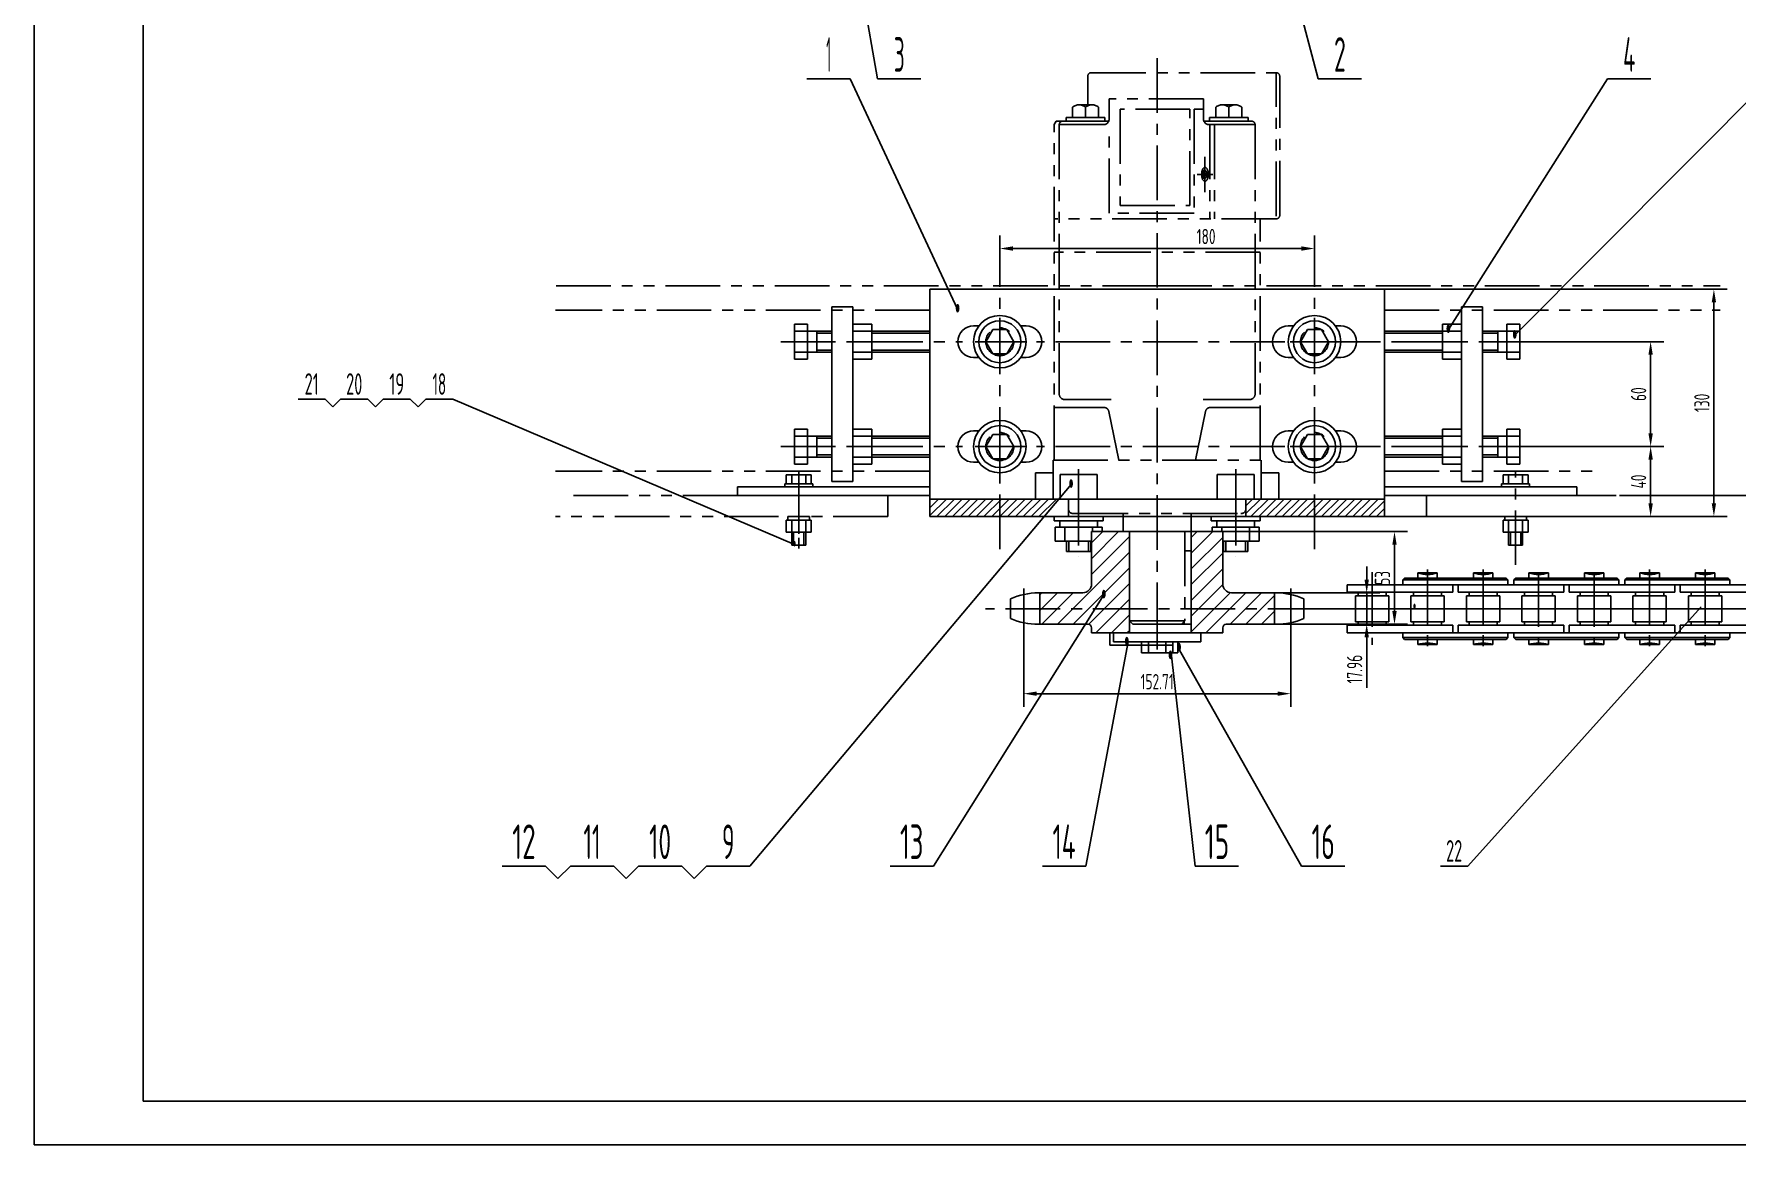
# Model space of a CAD drawing. Header units: millimetres. Extents: x 0 to 1485, y 0 to 1050.
# Drawn here: x 0 to 974, y 0 to 636 of the extents above; entities that cross this region are included whole.
import ezdxf
from ezdxf.enums import TextEntityAlignment as Align

# ---------------------------------------------------------------- set-up
doc = ezdxf.new("R2010")
doc.units = ezdxf.units.MM
doc.header["$LTSCALE"] = 25
for name, pattern in [('F', [0.75, 0.5, -0.25]), ('G', [2, 1.25, -0.25, 0.25, -0.25]), ('K', [2.5, 1.25, -0.25, 0.25, -0.25, 0.25, -0.25])]:
    doc.linetypes.add(name, pattern=pattern)
for name, color, linetype in [('01', 7, 'Continuous'), ('02', 1, 'Continuous'), ('04', 2, 'F'), ('05', 4, 'G'), ('07', 6, 'K'), ('08', 1, 'Continuous'), ('11', 3, 'Continuous'), ('L1GEA', 7, 'Continuous')]:
    doc.layers.add(name, color=color, linetype=linetype)
doc.styles.get("Standard").update_dxf_attribs({"font": 'isocp', "width": 0.707, "bigfont": 'intecad.shx'})
doc.dimstyles.new('INTE', dxfattribs={"dimscale": 2.5, "dimtxt": 3.5, "dimasz": 3, "dimexe": 3, "dimexo": 0, "dimgap": 1, "dimtad": 1, "dimdsep": 46, "dimtxsty": 'Standard', "dimcen": 0, "dimclrd": 1, "dimclre": 1, "dimclrt": 3, "dimaunit": 1, "dimadec": 0, "dimazin": 0, "dimtfac": 1, "dimtmove": 0, "dimatfit": 0, "dimfxl": 1, "dimarcsym": 0})

# ---------------------------------------------------------------- blocks, each defined once
blk = doc.blocks.new('*U14')
blk.add_circle((0, 0), 8)
at = {"layer": '01'}
for p, q in [((0, 8), (-6.93, 4)), ((-6.93, 4), (-6.93, -4)), ((6.93, 4), (0, 8)), ((6.93, -4), (6.93, 4)), ((-6.93, -4), (0, -8)), ((0, -8), (6.93, -4))]:
    blk.add_line(p, q, dxfattribs=at)
blk.add_circle((0, 0), 12, dxfattribs=at)
at = {"layer": '05'}
for p, q in [((0, 14.01), (0, -14.43)), ((-14.45, 0), (13.61, 0))]:
    blk.add_line(p, q, dxfattribs=at)
blk = doc.blocks.new('*D17')
at = {"layer": '08', "color": 1, "lineweight": -2}
for p, q in [((552.37, 491.57), (552.37, 520.37)), ((732.37, 495.54), (732.37, 520.37)), ((559.87, 512.87), (724.87, 512.87))]:
    blk.add_line(p, q, dxfattribs=at)
at = {"layer": '08', "color": 1}
for points in [[(559.87, 514.12), (559.87, 511.62), (552.37, 512.87)], [(724.87, 514.12), (724.87, 511.62), (732.37, 512.87)]]:
    blk.add_solid(points, dxfattribs=at)
at = {"layer": 'Defpoints', "color": 0}
for p in [(732.37, 512.87), (552.37, 491.57), (732.37, 495.54)]:
    blk.add_point(p, dxfattribs=at)
at = {"layer": '08', "color": 3, "insert": (670.37, 519.75), "char_height": 8.75, "attachment_point": 5}
blk.add_mtext('180', dxfattribs=at)
blk = doc.blocks.new('*D22')
at = {"layer": '08', "color": 1, "lineweight": -2}
for p, q in [((857.56, 399.57), (932.11, 399.57)), ((924.61, 367.07), (924.61, 392.07)), ((707.37, 359.57), (932.11, 359.57))]:
    blk.add_line(p, q, dxfattribs=at)
at = {"layer": '08', "color": 1}
for points in [[(923.36, 392.07), (925.86, 392.07), (924.61, 399.57)], [(923.36, 367.07), (925.86, 367.07), (924.61, 359.57)]]:
    blk.add_solid(points, dxfattribs=at)
at = {"layer": 'Defpoints', "color": 0}
for p in [(857.56, 399.57), (924.61, 399.57), (707.37, 359.57)]:
    blk.add_point(p, dxfattribs=at)
at = {"layer": '08', "color": 3, "insert": (917.73, 379.57), "char_height": 8.75, "attachment_point": 5, "rotation": 90}
blk.add_mtext('40', dxfattribs=at)
blk = doc.blocks.new('*D23')
at = {"layer": '08', "color": 1, "lineweight": -2}
for p, q in [((857.56, 459.57), (932.11, 459.57)), ((924.61, 407.07), (924.61, 452.07)), ((857.56, 399.57), (932.11, 399.57))]:
    blk.add_line(p, q, dxfattribs=at)
at = {"layer": '08', "color": 1}
for points in [[(923.36, 452.07), (925.86, 452.07), (924.61, 459.57)], [(923.36, 407.07), (925.86, 407.07), (924.61, 399.57)]]:
    blk.add_solid(points, dxfattribs=at)
at = {"layer": 'Defpoints', "color": 0}
for p in [(857.56, 459.57), (924.61, 459.57), (857.56, 399.57)]:
    blk.add_point(p, dxfattribs=at)
at = {"layer": '08', "color": 3, "insert": (917.73, 429.57), "char_height": 8.75, "attachment_point": 5, "rotation": 90}
blk.add_mtext('60', dxfattribs=at)
blk = doc.blocks.new('*D24')
at = {"layer": '08', "color": 1, "lineweight": -2}
for p, q in [((772.37, 489.57), (968.29, 489.57)), ((960.79, 367.07), (960.79, 482.07)), ((707.37, 359.57), (968.29, 359.57))]:
    blk.add_line(p, q, dxfattribs=at)
at = {"layer": '08', "color": 1}
for points in [[(959.54, 482.07), (962.04, 482.07), (960.79, 489.57)], [(959.54, 367.07), (962.04, 367.07), (960.79, 359.57)]]:
    blk.add_solid(points, dxfattribs=at)
at = {"layer": 'Defpoints', "color": 0}
for p in [(772.37, 489.57), (960.79, 489.57), (707.37, 359.57)]:
    blk.add_point(p, dxfattribs=at)
at = {"layer": '08', "color": 3, "insert": (953.92, 424.57), "char_height": 8.75, "attachment_point": 5, "rotation": 90}
blk.add_mtext('130', dxfattribs=at)
blk = doc.blocks.new('*D27')
at = {"layer": '08', "color": 1, "lineweight": -2}
for p, q in [((566.02, 295.39), (566.02, 250.69)), ((718.73, 295.39), (718.73, 250.69)), ((573.52, 258.19), (711.23, 258.19))]:
    blk.add_line(p, q, dxfattribs=at)
at = {"layer": '08', "color": 1}
for points in [[(573.52, 259.44), (573.52, 256.94), (566.02, 258.19)], [(711.23, 259.44), (711.23, 256.94), (718.73, 258.19)]]:
    blk.add_solid(points, dxfattribs=at)
at = {"layer": 'Defpoints', "color": 0}
for p in [(566.02, 295.39), (718.73, 295.39), (718.73, 258.19)]:
    blk.add_point(p, dxfattribs=at)
at = {"layer": '08', "color": 3, "insert": (642.37, 265.07), "char_height": 8.75, "attachment_point": 5}
blk.add_mtext('152.71', dxfattribs=at)
blk = doc.blocks.new('*D28')
at = {"layer": '08', "color": 1, "lineweight": -2}
for p, q in [((762.2, 323.4), (762.2, 330.9)), ((710.32, 315.9), (769.7, 315.9)), ((762.2, 315.9), (762.2, 297.94)), ((710.91, 297.94), (769.7, 297.94)), ((762.2, 290.44), (762.2, 261.52))]:
    blk.add_line(p, q, dxfattribs=at)
at = {"layer": '08', "color": 1}
for points in [[(760.95, 323.4), (763.45, 323.4), (762.2, 315.9)], [(760.95, 290.44), (763.45, 290.44), (762.2, 297.94)]]:
    blk.add_solid(points, dxfattribs=at)
at = {"layer": 'Defpoints', "color": 0}
for p in [(710.32, 315.9), (710.91, 297.94), (762.2, 297.94)]:
    blk.add_point(p, dxfattribs=at)
at = {"layer": '08', "color": 3, "insert": (755.32, 272.23), "char_height": 8.75, "attachment_point": 5, "rotation": 90}
blk.add_mtext('17.96', dxfattribs=at)
blk = doc.blocks.new('*D29')
at = {"layer": '08', "color": 1, "lineweight": -2}
for p, q in [((679.91, 350.94), (785.61, 350.94)), ((778.11, 343.44), (778.11, 305.44)), ((730.19, 297.94), (785.61, 297.94))]:
    blk.add_line(p, q, dxfattribs=at)
at = {"layer": '08', "color": 1}
for points in [[(776.86, 343.44), (779.36, 343.44), (778.11, 350.94)], [(776.86, 305.44), (779.36, 305.44), (778.11, 297.94)]]:
    blk.add_solid(points, dxfattribs=at)
at = {"layer": 'Defpoints', "color": 0}
for p in [(679.91, 350.94), (730.19, 297.94), (778.11, 297.94)]:
    blk.add_point(p, dxfattribs=at)
at = {"layer": '08', "color": 3, "insert": (771.23, 324.44), "char_height": 8.75, "attachment_point": 5, "rotation": 90}
blk.add_mtext('53', dxfattribs=at)
blk = doc.blocks.new('*U37')
at = {"layer": '01'}
for points in [[(25, 410), (25, 10)], [(25, 10), (584, 10)]]:
    blk.add_lwpolyline(points, dxfattribs=at)
at = {"layer": '02'}
for points in [[(0, 420), (0, 0)], [(0, 0), (594, 0)]]:
    blk.add_lwpolyline(points, dxfattribs=at)
blk = doc.blocks.new('*D62')
at = {"layer": '08', "color": 1, "lineweight": -2}
for p, q in [((906.77, 371.57), (1028.71, 371.57)), ((1021.21, 364.07), (1021.21, 314.28)), ((735.04, 306.78), (1028.71, 306.78))]:
    blk.add_line(p, q, dxfattribs=at)
at = {"layer": '08', "color": 1}
for points in [[(1019.96, 364.07), (1022.46, 364.07), (1021.21, 371.57)], [(1019.96, 314.28), (1022.46, 314.28), (1021.21, 306.78)]]:
    blk.add_solid(points, dxfattribs=at)
at = {"layer": 'Defpoints', "color": 0}
for p in [(906.77, 371.57), (735.04, 306.78), (1021.21, 306.78)]:
    blk.add_point(p, dxfattribs=at)
at = {"layer": '08', "color": 3, "insert": (1014.34, 339.18), "char_height": 8.75, "attachment_point": 5, "rotation": 90}
blk.add_mtext('65', dxfattribs=at)

msp = doc.modelspace()

# ---------------------------------------------------------------- hatches: boundary and pattern name
at = {"layer": '02', "linetype": 'Continuous'}
h = msp.add_hatch(dxfattribs=at)
h.set_pattern_fill('LINE', color=1, angle=45, style=0)
h.set_pattern_definition([(45, (-127.3214, -176.3547), (-2.245064, 2.245064), [])])
h.paths.add_polyline_path([(512.371, 369.569), (512.371, 359.569), (552.371, 359.569), (552.371, 369.569)])
h.paths.add_polyline_path([(552.371, 359.569), (577.684, 359.569), (586.097, 369.569), (552.371, 369.569)])
h.paths.add_polyline_path([(732.371, 359.569), (732.371, 369.569), (693.171, 369.569), (693.171, 359.569), (701.272, 359.569)])
h.paths.add_polyline_path([(772.371, 359.569), (772.371, 369.569), (732.371, 369.569), (732.371, 359.569)])
h = msp.add_hatch(dxfattribs=at)
h.set_pattern_fill('LINE', color=1, scale=2, angle=45, style=0)
h.paths.add_polyline_path([(626.496, 306.783), (626.496, 350.941), (604.833, 350.941), (604.833, 320.896, -0.4142136), (599.833, 315.896), (575.24, 315.896), (575.24, 306.783)])
h.paths.add_polyline_path([(606.896, 306.783), (601.339, 297.941), (602.833, 297.941, -0.4142136), (604.833, 295.941), (604.833, 292.941), (626.496, 292.941), (626.496, 306.783)])
h.paths.add_polyline_path([(679.908, 350.941), (661.826, 350.941), (661.826, 306.783), (709.502, 306.783), (709.502, 315.896), (684.908, 315.896, -0.4142136), (679.908, 320.896)])
h.paths.add_polyline_path([(679.908, 292.941), (679.908, 295.941, -0.4142136), (681.908, 297.941), (709.502, 297.941), (709.502, 306.783), (661.826, 306.783), (661.826, 292.941)])
h.paths.add_polyline_path([(610.073, 312.385), (613.866, 312.385), (613.866, 317.308), (610.073, 317.308)], flags=24)
h = msp.add_hatch(dxfattribs=at)
h.set_pattern_fill('LINE', color=1, scale=2, angle=45, style=0)
h.paths.add_polyline_path([(575.24, 306.783), (575.24, 297.941), (601.339, 297.941), (606.896, 306.783)])

# ---------------------------------------------------------------- linework, layer by layer
for p, q in [((537.371, 468.569), (540.371, 468.569)), ((564.371, 468.569), (567.371, 468.569)), ((717.371, 468.569), (720.371, 468.569)), ((744.371, 468.569), (747.371, 468.569)), ((537.371, 450.569), (540.371, 450.569)), ((564.371, 450.569), (567.371, 450.569)), ((717.371, 450.569), (720.371, 450.569)), ((744.371, 450.569), (747.371, 450.569)), ((537.371, 408.569), (540.371, 408.569)), ((564.371, 408.569), (567.371, 408.569)), ((717.371, 408.569), (720.371, 408.569)), ((744.371, 408.569), (747.371, 408.569)), ((537.371, 390.569), (540.371, 390.569)), ((564.371, 390.569), (567.371, 390.569)), ((717.371, 390.569), (720.371, 390.569)), ((744.371, 390.569), (747.371, 390.569)), ((604.833, 350.941), (604.833, 320.896)), ((679.908, 350.941), (679.908, 320.896)), ((575.24, 315.896), (575.24, 297.941)), ((709.502, 315.896), (709.502, 297.941)), ((604.833, 295.941), (604.833, 292.941)), ((679.908, 295.941), (679.908, 292.941))]:
    msp.add_line(p, q)
for centre, radius, start, end in [((537.371, 459.569), 9, 90, 270), ((567.371, 459.569), 9, 270, 90), ((717.371, 459.569), 9, 90, 270), ((747.371, 459.569), 9, 270, 90), ((537.371, 399.569), 9, 90, 270), ((567.371, 399.569), 9, 270, 90), ((717.371, 399.569), 9, 90, 270), ((747.371, 399.569), 9, 270, 90), ((574.421, 277.796), 38.1, 89.99205, 114.615574), ((710.321, 277.796), 38.1, 65.384426, 90.00795), ((573.829, 336.036), 38.1, 246.359874, 270.898204), ((710.913, 336.036), 38.1, 269.101796, 293.640126)]:
    msp.add_arc(centre, radius, start, end)
at = {"layer": '01', "color": 7, "linetype": 'Continuous'}
for p, q in [((512.371, 359.569), (512.371, 489.569)), ((512.371, 489.569), (642.371, 489.569)), ((772.371, 489.569), (642.371, 489.569)), ((772.371, 359.569), (772.371, 489.569)), ((772.371, 465.569), (772.371, 453.569)), ((772.371, 405.569), (772.371, 393.569)), ((512.371, 376.569), (402.371, 376.569)), ((402.371, 376.569), (402.371, 371.569)), ((772.371, 376.569), (882.371, 376.569)), ((882.371, 376.569), (882.371, 371.569)), ((591.571, 364.187), (591.571, 369.569)), ((591.571, 359.569), (591.571, 369.569)), ((693.171, 359.569), (693.171, 369.569)), ((626.496, 350.941), (626.496, 292.941)), ((772.371, 359.569), (642.371, 359.569)), ((661.826, 350.941), (661.826, 292.941)), ((791.5, 327.283), (791.5, 324.283)), ((802.6, 327.283), (802.6, 324.283)), ((823.25, 327.283), (823.25, 324.283)), ((834.35, 327.283), (834.35, 324.283)), ((855, 327.283), (855, 324.283)), ((866.1, 327.283), (866.1, 324.283)), ((886.75, 327.283), (886.75, 324.283)), ((897.85, 327.283), (897.85, 324.283)), ((918.5, 327.283), (918.5, 324.283)), ((929.6, 327.283), (929.6, 324.283)), ((950.25, 327.283), (950.25, 324.283)), ((961.35, 327.283), (961.35, 324.283)), ((615.371, 285.941), (615.371, 292.941)), ((617.371, 287.941), (617.371, 292.941)), ((667.371, 287.941), (667.371, 292.941)), ((791.5, 286.283), (791.5, 289.283)), ((802.6, 286.283), (802.6, 289.283)), ((823.25, 286.283), (823.25, 289.283)), ((834.35, 286.283), (834.35, 289.283)), ((855, 286.283), (855, 289.283)), ((866.1, 286.283), (866.1, 289.283)), ((886.75, 286.283), (886.75, 289.283)), ((897.85, 286.283), (897.85, 289.283)), ((918.5, 286.283), (918.5, 289.283)), ((929.6, 286.283), (929.6, 289.283)), ((950.25, 286.283), (950.25, 289.283)), ((961.35, 286.283), (961.35, 289.283))]:
    msp.add_line(p, q, dxfattribs=at)
at = {"layer": '01'}
for p, q in [((468.371, 479.569), (456.371, 479.569)), ((456.371, 479.569), (456.371, 379.569)), ((468.371, 379.569), (468.371, 479.569)), ((816.371, 379.569), (816.371, 479.569)), ((816.371, 479.569), (828.371, 479.569)), ((828.371, 479.569), (828.371, 379.569)), ((434.871, 459.569), (434.871, 469.584)), ((434.871, 469.584), (442.371, 469.584)), ((442.371, 469.584), (442.371, 459.569)), ((468.371, 469.584), (468.371, 459.569)), ((479.171, 469.584), (468.371, 469.584)), ((479.171, 459.569), (479.171, 469.584)), ((805.571, 459.569), (805.571, 469.584)), ((805.571, 469.584), (816.371, 469.584)), ((816.371, 469.584), (816.371, 459.569)), ((842.371, 469.584), (842.371, 459.569)), ((849.871, 469.584), (842.371, 469.584)), ((849.871, 459.569), (849.871, 469.584)), ((442.371, 465.569), (434.871, 465.569)), ((434.871, 459.569), (434.871, 449.554)), ((442.371, 465.569), (456.371, 465.569)), ((442.371, 449.554), (442.371, 459.569)), ((447.621, 465.569), (447.621, 459.569)), ((447.621, 453.569), (447.621, 459.569)), ((479.171, 465.569), (468.371, 465.569)), ((468.371, 449.554), (468.371, 459.569)), ((479.171, 465.569), (512.371, 465.569)), ((479.171, 459.569), (479.171, 449.554)), ((805.571, 465.569), (772.371, 465.569)), ((805.571, 465.569), (816.371, 465.569)), ((805.571, 459.569), (805.571, 449.554)), ((816.371, 449.554), (816.371, 459.569)), ((842.371, 465.569), (828.371, 465.569)), ((837.121, 465.569), (837.121, 459.569)), ((837.121, 453.569), (837.121, 459.569)), ((842.371, 465.569), (849.871, 465.569)), ((842.371, 449.554), (842.371, 459.569)), ((849.871, 459.569), (849.871, 449.554)), ((442.371, 453.569), (434.871, 453.569)), ((434.871, 449.554), (442.371, 449.554)), ((442.371, 453.569), (456.371, 453.569)), ((479.171, 453.569), (468.371, 453.569)), ((479.171, 449.554), (468.371, 449.554)), ((479.171, 453.569), (512.371, 453.569)), ((805.571, 453.569), (772.371, 453.569)), ((805.571, 453.569), (816.371, 453.569)), ((805.571, 449.554), (816.371, 449.554)), ((842.371, 453.569), (828.371, 453.569)), ((842.371, 453.569), (849.871, 453.569)), ((849.871, 449.554), (842.371, 449.554)), ((434.871, 399.569), (434.871, 409.584)), ((434.871, 409.584), (442.371, 409.584)), ((442.371, 409.584), (442.371, 399.569)), ((468.371, 409.584), (468.371, 399.569)), ((479.171, 409.584), (468.371, 409.584)), ((479.171, 399.569), (479.171, 409.584)), ((805.571, 399.569), (805.571, 409.584)), ((805.571, 409.584), (816.371, 409.584)), ((816.371, 409.584), (816.371, 399.569)), ((842.371, 409.584), (842.371, 399.569)), ((849.871, 409.584), (842.371, 409.584)), ((849.871, 399.569), (849.871, 409.584)), ((442.371, 405.569), (434.871, 405.569)), ((434.871, 399.569), (434.871, 389.554)), ((442.371, 405.569), (456.371, 405.569)), ((442.371, 389.554), (442.371, 399.569)), ((447.621, 405.569), (447.621, 399.569)), ((447.621, 393.569), (447.621, 399.569)), ((479.171, 405.569), (468.371, 405.569)), ((468.371, 389.554), (468.371, 399.569)), ((479.171, 405.569), (512.371, 405.569)), ((479.171, 399.569), (479.171, 389.554)), ((805.571, 405.569), (772.371, 405.569)), ((805.571, 405.569), (816.371, 405.569)), ((805.571, 399.569), (805.571, 389.554)), ((816.371, 389.554), (816.371, 399.569)), ((842.371, 405.569), (828.371, 405.569)), ((837.121, 405.569), (837.121, 399.569)), ((837.121, 393.569), (837.121, 399.569)), ((842.371, 405.569), (849.871, 405.569)), ((842.371, 389.554), (842.371, 399.569)), ((849.871, 399.569), (849.871, 389.554)), ((442.371, 393.569), (434.871, 393.569)), ((442.371, 393.569), (456.371, 393.569)), ((479.171, 393.569), (468.371, 393.569)), ((479.171, 393.569), (512.371, 393.569)), ((805.571, 393.569), (772.371, 393.569)), ((805.571, 393.569), (816.371, 393.569)), ((842.371, 393.569), (828.371, 393.569)), ((842.371, 393.569), (849.871, 393.569)), ((437.371, 383.469), (430.181, 383.469)), ((430.181, 383.469), (430.181, 378.169)), ((433.371, 378.169), (433.371, 383.469)), ((434.871, 389.554), (442.371, 389.554)), ((437.371, 383.469), (444.561, 383.469)), ((441.371, 378.169), (441.371, 383.469)), ((444.561, 383.469), (444.561, 378.169)), ((479.171, 389.554), (468.371, 389.554)), ((582.808, 384.569), (572.808, 384.569)), ((572.808, 369.569), (572.808, 384.569)), ((582.808, 384.569), (582.808, 369.569)), ((586.969, 383.569), (586.969, 369.569)), ((597.469, 383.569), (586.969, 383.569)), ((597.469, 383.569), (607.969, 383.569)), ((607.969, 383.569), (607.969, 369.569)), ((676.772, 383.569), (676.772, 369.569)), ((687.272, 383.569), (676.772, 383.569)), ((687.272, 383.569), (697.772, 383.569)), ((697.772, 383.569), (697.772, 369.569)), ((701.934, 384.569), (711.934, 384.569)), ((701.934, 384.569), (701.934, 369.569)), ((711.934, 369.569), (711.934, 384.569)), ((805.571, 389.554), (816.371, 389.554)), ((847.371, 383.469), (840.181, 383.469)), ((840.181, 383.469), (840.181, 378.169)), ((849.871, 389.554), (842.371, 389.554)), ((843.371, 378.169), (843.371, 383.469)), ((847.371, 383.469), (854.561, 383.469)), ((851.371, 378.169), (851.371, 383.469)), ((854.561, 383.469), (854.561, 378.169)), ((402.371, 371.569), (512.371, 371.569)), ((429.371, 378.169), (437.371, 378.169)), ((429.371, 376.569), (429.371, 378.169)), ((437.371, 376.569), (429.371, 376.569)), ((430.181, 378.169), (437.371, 378.169)), ((431.221, 376.569), (437.371, 376.569)), ((444.561, 378.169), (437.371, 378.169)), ((445.371, 378.169), (437.371, 378.169)), ((443.521, 376.569), (437.371, 376.569)), ((437.371, 376.569), (445.371, 376.569)), ((445.371, 376.569), (445.371, 378.169)), ((468.371, 379.569), (456.371, 379.569)), ((512.371, 371.569), (512.371, 374.569)), ((772.371, 371.569), (772.371, 374.569)), ((882.371, 371.569), (772.371, 371.569)), ((816.371, 379.569), (828.371, 379.569)), ((839.371, 378.169), (847.371, 378.169)), ((839.371, 376.569), (839.371, 378.169)), ((847.371, 376.569), (839.371, 376.569)), ((840.181, 376.569), (847.371, 376.569)), ((855.371, 378.169), (847.371, 378.169)), ((854.561, 378.169), (847.371, 378.169)), ((847.371, 376.569), (855.371, 376.569)), ((855.371, 376.569), (855.371, 378.169)), ((772.371, 369.569), (512.371, 369.569)), ((586.969, 369.569), (597.469, 369.569)), ((607.969, 369.569), (597.469, 369.569)), ((676.772, 369.569), (687.272, 369.569)), ((697.772, 369.569), (687.272, 369.569)), ((430.181, 357.469), (437.371, 357.469)), ((430.181, 350.669), (430.181, 357.469)), ((437.371, 350.669), (430.181, 350.669)), ((431.221, 357.469), (431.221, 359.569)), ((431.221, 359.569), (443.521, 359.569)), ((437.371, 357.469), (431.221, 357.469)), ((433.371, 350.669), (433.371, 357.469)), ((433.371, 350.669), (433.371, 343.169)), ((444.561, 357.469), (437.371, 357.469)), ((437.371, 357.469), (443.521, 357.469)), ((437.371, 350.669), (444.561, 350.669)), ((441.371, 350.669), (441.371, 357.469)), ((441.371, 350.669), (441.371, 343.169)), ((443.521, 357.469), (443.521, 359.569)), ((444.561, 350.669), (444.561, 357.469)), ((611.469, 359.569), (512.371, 359.569)), ((642.371, 359.569), (577.371, 359.569)), ((583.469, 359.569), (597.469, 359.569)), ((583.469, 357.069), (583.469, 359.569)), ((597.469, 357.069), (583.469, 357.069)), ((584.094, 353.469), (597.469, 353.469)), ((584.094, 345.469), (584.094, 353.469)), ((586.769, 357.069), (597.469, 357.069)), ((586.769, 353.469), (586.769, 357.069)), ((597.469, 353.469), (586.769, 353.469)), ((589.469, 345.469), (589.469, 353.469)), ((597.469, 357.069), (611.469, 357.069)), ((608.169, 357.069), (597.469, 357.069)), ((597.469, 353.469), (608.169, 353.469)), ((610.844, 353.469), (597.469, 353.469)), ((604.833, 350.941), (679.908, 350.941)), ((605.469, 350.941), (605.469, 353.469)), ((608.169, 353.469), (608.169, 357.069)), ((610.844, 350.941), (610.844, 353.469)), ((611.469, 357.069), (611.469, 359.569)), ((673.272, 359.569), (687.272, 359.569)), ((673.272, 357.069), (673.272, 359.569)), ((687.272, 357.069), (673.272, 357.069)), ((673.897, 353.469), (687.272, 353.469)), ((673.897, 350.941), (673.897, 353.469)), ((676.572, 357.069), (687.272, 357.069)), ((676.572, 353.469), (676.572, 357.069)), ((687.272, 353.469), (676.572, 353.469)), ((679.272, 350.941), (679.272, 353.469)), ((701.272, 359.569), (687.272, 359.569)), ((687.272, 357.069), (701.272, 357.069)), ((697.972, 357.069), (687.272, 357.069)), ((687.272, 353.469), (697.972, 353.469)), ((700.647, 353.469), (687.272, 353.469)), ((695.272, 345.469), (695.272, 353.469)), ((697.972, 353.469), (697.972, 357.069)), ((700.647, 345.469), (700.647, 353.469)), ((701.272, 357.069), (701.272, 359.569)), ((840.181, 357.469), (847.371, 357.469)), ((840.181, 350.669), (840.181, 357.469)), ((847.371, 350.669), (840.181, 350.669)), ((841.221, 359.569), (847.371, 359.569)), ((841.221, 357.469), (841.221, 359.569)), ((847.371, 357.469), (841.221, 357.469)), ((843.371, 350.669), (843.371, 357.469)), ((843.371, 350.669), (843.371, 343.169)), ((853.521, 359.569), (847.371, 359.569)), ((847.371, 357.469), (853.521, 357.469)), ((854.561, 357.469), (847.371, 357.469)), ((847.371, 350.669), (854.561, 350.669)), ((851.371, 350.669), (851.371, 357.469)), ((851.371, 350.669), (851.371, 343.169)), ((853.521, 357.469), (853.521, 359.569)), ((854.561, 350.669), (854.561, 357.469)), ((433.371, 343.169), (437.371, 343.169)), ((441.371, 343.169), (437.371, 343.169)), ((597.469, 345.469), (584.094, 345.469)), ((590.469, 345.469), (590.469, 339.569)), ((597.469, 345.469), (604.833, 345.469)), ((604.469, 345.469), (604.469, 339.569)), ((687.272, 345.469), (679.908, 345.469)), ((680.272, 345.469), (680.272, 339.569)), ((687.272, 345.469), (700.647, 345.469)), ((694.272, 345.469), (694.272, 339.569)), ((843.371, 343.169), (847.371, 343.169)), ((851.371, 343.169), (847.371, 343.169)), ((590.469, 339.569), (597.469, 339.569)), ((604.469, 339.569), (597.469, 339.569)), ((680.272, 339.569), (687.272, 339.569)), ((694.272, 339.569), (687.272, 339.569)), ((782.925, 323.283), (783.925, 324.283)), ((842.925, 323.283), (782.925, 323.283)), ((782.925, 323.283), (782.925, 320.513)), ((841.925, 324.283), (783.925, 324.283)), ((791.5, 327.283), (802.6, 327.283)), ((834.35, 327.283), (823.25, 327.283)), ((842.925, 323.283), (841.925, 324.283)), ((842.925, 323.283), (842.925, 320.513)), ((846.425, 323.283), (847.425, 324.283)), ((906.425, 323.283), (846.425, 323.283)), ((846.425, 323.283), (846.425, 320.513)), ((905.425, 324.283), (847.425, 324.283)), ((855, 327.283), (866.1, 327.283)), ((897.85, 327.283), (886.75, 327.283)), ((906.425, 323.283), (905.425, 324.283)), ((906.425, 323.283), (906.425, 320.513)), ((909.925, 323.283), (910.925, 324.283)), ((969.925, 323.283), (909.925, 323.283)), ((909.925, 323.283), (909.925, 320.513)), ((968.925, 324.283), (910.925, 324.283)), ((918.5, 327.283), (929.6, 327.283)), ((961.35, 327.283), (950.25, 327.283)), ((969.925, 323.283), (968.925, 324.283)), ((969.925, 323.283), (969.925, 320.513)), ((599.833, 315.896), (574.426, 315.896)), ((684.908, 315.896), (710.316, 315.896)), ((811.39, 320.513), (750.96, 320.513)), ((750.96, 320.513), (750.96, 316.233)), ((811.39, 316.233), (750.96, 316.233)), ((755.775, 314.233), (755.775, 299.333)), ((774.825, 314.233), (755.775, 314.233)), ((757.275, 316.233), (757.275, 314.233)), ((773.325, 316.233), (773.325, 314.233)), ((774.825, 314.233), (774.825, 299.333)), ((842.925, 320.513), (782.925, 320.513)), ((787.525, 314.233), (787.525, 299.333)), ((787.525, 314.233), (806.575, 314.233)), ((789.025, 316.233), (789.025, 314.233)), ((805.075, 316.233), (805.075, 314.233)), ((806.575, 314.233), (806.575, 299.333)), ((811.39, 320.513), (811.39, 316.233)), ((874.89, 320.513), (814.46, 320.513)), ((814.46, 320.513), (814.46, 316.233)), ((874.89, 316.233), (814.46, 316.233)), ((819.275, 314.233), (819.275, 299.333)), ((838.325, 314.233), (819.275, 314.233)), ((820.775, 316.233), (820.775, 314.233)), ((836.825, 316.233), (836.825, 314.233)), ((838.325, 314.233), (838.325, 299.333)), ((906.425, 320.513), (846.425, 320.513)), ((851.025, 314.233), (851.025, 299.333)), ((851.025, 314.233), (870.075, 314.233)), ((852.525, 316.233), (852.525, 314.233)), ((868.575, 316.233), (868.575, 314.233)), ((870.075, 314.233), (870.075, 299.333)), ((874.89, 320.513), (874.89, 316.233)), ((938.39, 320.513), (877.96, 320.513)), ((877.96, 320.513), (877.96, 316.233)), ((938.39, 316.233), (877.96, 316.233)), ((901.825, 314.233), (882.775, 314.233)), ((882.775, 314.233), (882.775, 299.333)), ((884.275, 316.233), (884.275, 314.233)), ((900.325, 316.233), (900.325, 314.233)), ((901.825, 314.233), (901.825, 299.333)), ((969.925, 320.513), (909.925, 320.513)), ((914.525, 314.233), (914.525, 299.333)), ((914.525, 314.233), (933.575, 314.233)), ((916.025, 316.233), (916.025, 314.233)), ((932.075, 316.233), (932.075, 314.233)), ((933.575, 314.233), (933.575, 299.333)), ((938.39, 320.513), (938.39, 316.233)), ((1001.89, 320.513), (941.46, 320.513)), ((1001.89, 320.513), (941.46, 320.513)), ((941.46, 320.513), (941.46, 316.233)), ((1001.89, 316.233), (941.46, 316.233)), ((1001.89, 316.233), (941.46, 316.233)), ((946.275, 314.233), (946.275, 299.333)), ((965.325, 314.233), (946.275, 314.233)), ((947.775, 316.233), (947.775, 314.233)), ((963.825, 316.233), (963.825, 314.233)), ((965.325, 314.233), (965.325, 299.333)), ((574.426, 297.941), (602.833, 297.941)), ((604.833, 292.941), (679.908, 292.941)), ((710.316, 297.941), (681.908, 297.941)), ((811.39, 297.333), (750.96, 297.333)), ((750.96, 297.333), (750.96, 293.053)), ((811.39, 293.053), (750.96, 293.053)), ((774.825, 299.333), (755.775, 299.333)), ((757.275, 299.333), (757.275, 297.333)), ((773.325, 299.333), (773.325, 297.333)), ((782.925, 290.283), (782.925, 293.053)), ((787.525, 299.333), (806.575, 299.333)), ((789.025, 299.333), (789.025, 297.333)), ((805.075, 299.333), (805.075, 297.333)), ((811.39, 297.333), (811.39, 293.053)), ((814.46, 293.053), (811.39, 293.053)), ((874.89, 297.333), (814.46, 297.333)), ((814.46, 297.333), (814.46, 293.053)), ((874.89, 293.053), (814.46, 293.053)), ((838.325, 299.333), (819.275, 299.333)), ((820.775, 299.333), (820.775, 297.333)), ((836.825, 299.333), (836.825, 297.333)), ((842.925, 290.283), (842.925, 293.053)), ((846.425, 290.283), (846.425, 293.053)), ((851.025, 299.333), (870.075, 299.333)), ((852.525, 299.333), (852.525, 297.333)), ((868.575, 299.333), (868.575, 297.333)), ((874.89, 297.333), (874.89, 293.053)), ((877.96, 293.053), (874.89, 293.053)), ((938.39, 297.333), (877.96, 297.333)), ((877.96, 297.333), (877.96, 293.053)), ((938.39, 293.053), (877.96, 293.053)), ((901.825, 299.333), (882.775, 299.333)), ((884.275, 299.333), (884.275, 297.333)), ((900.325, 299.333), (900.325, 297.333)), ((906.425, 290.283), (906.425, 293.053)), ((909.925, 290.283), (909.925, 293.053)), ((914.525, 299.333), (933.575, 299.333)), ((916.025, 299.333), (916.025, 297.333)), ((932.075, 299.333), (932.075, 297.333)), ((938.39, 297.333), (938.39, 293.053)), ((941.46, 293.053), (938.39, 293.053)), ((1001.89, 297.333), (941.46, 297.333)), ((1001.89, 297.333), (941.46, 297.333)), ((941.46, 297.333), (941.46, 293.053)), ((1001.89, 293.053), (941.46, 293.053)), ((1001.89, 293.053), (941.46, 293.053)), ((965.325, 299.333), (946.275, 299.333)), ((947.775, 299.333), (947.775, 297.333)), ((963.825, 299.333), (963.825, 297.333)), ((969.925, 290.283), (969.925, 293.053)), ((615.371, 285.941), (651.256, 285.941)), ((617.371, 287.941), (667.371, 287.941)), ((633.486, 287.941), (642.371, 287.941)), ((633.486, 281.541), (633.486, 285.941)), ((637.371, 285.941), (637.371, 281.541)), ((651.256, 287.941), (642.371, 287.941)), ((647.371, 285.941), (647.371, 281.541)), ((651.256, 281.541), (651.256, 285.941)), ((654.256, 281.541), (654.256, 287.941)), ((842.925, 290.283), (782.925, 290.283)), ((783.925, 289.283), (782.925, 290.283)), ((841.925, 289.283), (783.925, 289.283)), ((791.5, 286.283), (802.6, 286.283)), ((834.35, 286.283), (823.25, 286.283)), ((841.925, 289.283), (842.925, 290.283)), ((906.425, 290.283), (846.425, 290.283)), ((847.425, 289.283), (846.425, 290.283)), ((905.425, 289.283), (847.425, 289.283)), ((855, 286.283), (866.1, 286.283)), ((897.85, 286.283), (886.75, 286.283)), ((905.425, 289.283), (906.425, 290.283)), ((969.925, 290.283), (909.925, 290.283)), ((910.925, 289.283), (909.925, 290.283)), ((968.925, 289.283), (910.925, 289.283)), ((918.5, 286.283), (929.6, 286.283)), ((961.35, 286.283), (950.25, 286.283)), ((968.925, 289.283), (969.925, 290.283)), ((642.371, 281.541), (633.486, 281.541)), ((642.371, 281.541), (654.256, 281.541))]:
    msp.add_line(p, q, dxfattribs=at)
at = {"layer": '01', "color": 7, "linetype": 'Continuous'}
for centre in [(552.371, 459.569), (732.371, 459.569), (552.371, 399.569), (732.371, 399.569)]:
    msp.add_circle(centre, 15, dxfattribs=at)
at = {"layer": '01'}
for centre, radius, start, end in [((797.078, 344.28), 17.871, 251.813835, 287.999582), ((828.773, 344.28), 17.871, 252.000418, 288.186165), ((860.578, 344.28), 17.871, 251.813835, 287.999582), ((892.273, 344.28), 17.871, 252.000418, 288.186165), ((924.078, 344.28), 17.871, 251.813835, 287.999582), ((955.773, 344.28), 17.871, 252.000418, 288.186165), ((599.833, 320.896), 5, 270, 0), ((684.908, 320.896), 5, 180, 270), ((602.833, 295.941), 2, 0, 90), ((681.908, 295.941), 2, 90, 180), ((797.078, 269.287), 17.871, 72.000418, 108.186165), ((828.773, 269.287), 17.871, 71.813835, 107.999582), ((860.578, 269.287), 17.871, 72.000418, 108.186165), ((892.273, 269.287), 17.871, 71.813835, 107.999582), ((924.078, 269.287), 17.871, 72.000418, 108.186165), ((955.773, 269.287), 17.871, 71.813835, 107.999582)]:
    msp.add_arc(centre, radius, start, end, dxfattribs=at)
at = {"layer": '02'}
for p, q in [((460.368, 736.595), (482.481, 609.999)), ((701.426, 734.186), (734.492, 609.999)), ((466.854, 609.999), (442.054, 609.999)), ((528.235, 478.23), (466.854, 609.999)), ((482.481, 609.999), (507.281, 609.999)), ((734.492, 609.999), (759.292, 609.999)), ((808.905, 466.508), (899.951, 609.999)), ((846.885, 463.245), (993.046, 609.999)), ((899.951, 609.999), (924.751, 609.999)), ((456.371, 464.369), (447.621, 464.369)), ((512.371, 464.369), (479.171, 464.369)), ((772.371, 464.369), (805.571, 464.369)), ((828.371, 464.369), (837.121, 464.369)), ((456.371, 454.769), (447.621, 454.769)), ((512.371, 454.769), (479.171, 454.769)), ((772.371, 454.769), (805.571, 454.769)), ((828.371, 454.769), (837.121, 454.769)), ((166.526, 426.681), (151.026, 426.681)), ((170.945, 422.262), (166.526, 426.681)), ((175.365, 426.681), (170.945, 422.262)), ((190.865, 426.681), (175.365, 426.681)), ((195.284, 422.262), (190.865, 426.681)), ((199.704, 426.681), (195.284, 422.262)), ((215.204, 426.681), (199.704, 426.681)), ((219.623, 422.262), (215.204, 426.681)), ((224.042, 426.681), (219.623, 422.262)), ((239.542, 426.681), (224.042, 426.681)), ((434.974, 343.633), (239.542, 426.681)), ((456.371, 404.369), (447.621, 404.369)), ((512.371, 404.369), (479.171, 404.369)), ((772.371, 404.369), (805.571, 404.369)), ((828.371, 404.369), (837.121, 404.369)), ((456.371, 394.769), (447.621, 394.769)), ((512.371, 394.769), (479.171, 394.769)), ((772.371, 394.769), (805.571, 394.769)), ((828.371, 394.769), (837.121, 394.769)), ((593.119, 377.915), (409.426, 159.572)), ((434.371, 343.169), (434.371, 350.669)), ((440.371, 343.169), (440.371, 350.669)), ((844.371, 343.169), (844.371, 350.669)), ((850.371, 343.169), (850.371, 350.669)), ((591.869, 345.469), (591.869, 339.569)), ((603.069, 345.469), (603.069, 339.569)), ((681.672, 345.469), (681.672, 339.569)), ((692.872, 345.469), (692.872, 339.569)), ((611.846, 314.659), (514.383, 159.572)), ((953.474, 307.845), (819.992, 159.572)), ((625.821, 287.941), (601.517, 159.572)), ((654.256, 284.741), (724.962, 159.572)), ((650.538, 279.898), (664.17, 159.572)), ((292.6, 159.572), (267.8, 159.572)), ((299.671, 152.501), (292.6, 159.572)), ((306.742, 159.572), (299.671, 152.501)), ((331.542, 159.572), (306.742, 159.572)), ((338.613, 152.501), (331.542, 159.572)), ((345.684, 159.572), (338.613, 152.501)), ((370.484, 159.572), (345.684, 159.572)), ((377.555, 152.501), (370.484, 159.572)), ((384.626, 159.572), (377.555, 152.501)), ((409.426, 159.572), (384.626, 159.572)), ((514.383, 159.572), (489.583, 159.572)), ((601.517, 159.572), (576.717, 159.572)), ((664.17, 159.572), (688.97, 159.572)), ((724.962, 159.572), (749.762, 159.572)), ((819.992, 159.572), (804.492, 159.572))]:
    msp.add_line(p, q, dxfattribs=at)
at = {"layer": '04'}
for p, q in [((633.486, 285.941), (633.486, 287.941)), ((637.371, 285.941), (637.371, 287.941)), ((647.371, 285.941), (647.371, 287.941)), ((651.256, 285.941), (651.256, 287.941))]:
    msp.add_line(p, q, dxfattribs=at)
at = {"layer": '05', "color": 4, "linetype": 'G'}
for p, q in [((642.371, 290.491), (642.371, 621.942)), ((552.371, 340.928), (552.371, 499.383)), ((732.371, 340.928), (732.371, 499.383)), ((765.4, 459.569), (573.371, 459.569)), ((765.4, 399.569), (573.371, 399.569)), ((765.3, 327.735), (765.3, 286.115)), ((797.05, 329.201), (797.05, 284.43)), ((828.8, 329.201), (828.8, 284.43)), ((860.55, 327.735), (860.55, 286.115)), ((860.55, 327.735), (860.55, 286.115)), ((892.3, 327.735), (892.3, 286.115)), ((924.05, 329.201), (924.05, 284.43)), ((955.8, 329.201), (955.8, 284.43)), ((642.371, 283.476), (642.371, 316.489)), ((736.904, 306.783), (544.24, 306.783)), ((1020.394, 306.783), (740.502, 306.783))]:
    msp.add_line(p, q, dxfattribs=at)
at = {"layer": '05'}
for p, q in [((427.178, 459.569), (531.101, 459.569)), ((480.222, 459.569), (467.319, 459.569)), ((857.563, 459.569), (753.641, 459.569)), ((804.519, 459.569), (817.422, 459.569)), ((427.178, 399.569), (531.101, 399.569)), ((480.222, 399.569), (467.319, 399.569)), ((857.563, 399.569), (753.641, 399.569)), ((804.519, 399.569), (817.422, 399.569)), ((437.371, 384.934), (437.371, 338.02)), ((597.469, 386.721), (597.469, 336.626)), ((687.272, 386.721), (687.272, 336.626)), ((847.371, 331.824), (847.371, 385.283)), ((437.371, 357.516), (437.371, 362.98)), ((437.371, 355.372), (437.371, 361.664)), ((597.469, 355.016), (597.469, 361.38)), ((687.272, 355.016), (687.272, 361.38)), ((847.371, 357.516), (847.371, 362.98)), ((847.371, 355.372), (847.371, 361.664)), ((437.371, 349.617), (437.371, 358.52)), ((597.469, 351.372), (597.469, 359.164)), ((597.469, 344.417), (597.469, 354.52)), ((687.272, 351.372), (687.272, 359.164)), ((687.272, 344.417), (687.272, 354.52)), ((566.016, 318.355), (566.016, 295.392)), ((718.726, 318.355), (718.726, 295.392))]:
    msp.add_line(p, q, dxfattribs=at)
at = {"layer": '07', "color": 6, "linetype": 'K'}
for p, q in [((602.687, 611.469), (602.687, 595.082)), ((604.687, 613.469), (680.055, 613.469)), ((604.687, 613.469), (710.471, 613.469)), ((710.471, 531.414), (710.471, 612.833)), ((712.471, 583.798), (712.471, 611.469)), ((605.118, 595.082), (597.727, 595.082)), ((668.893, 598.546), (614.87, 598.546)), ((614.87, 598.546), (614.87, 586.798)), ((668.893, 586.798), (668.893, 598.546)), ((679.624, 595.082), (687.014, 595.082)), ((583.471, 583.798), (584.675, 585.798)), ((584.675, 585.798), (614.698, 585.798)), ((590.389, 587.798), (612.456, 587.798)), ((590.389, 587.798), (590.389, 585.798)), ((590.389, 585.798), (612.456, 585.798)), ((594.032, 587.798), (594.032, 593.807)), ((608.813, 587.798), (594.032, 587.798)), ((601.422, 593.807), (601.422, 587.798)), ((608.813, 587.798), (608.813, 593.807)), ((612.456, 587.798), (612.456, 585.798)), ((661.135, 592.672), (621.284, 592.672)), ((621.284, 592.672), (621.284, 537.412)), ((661.135, 537.412), (661.135, 592.672)), ((663.604, 592.672), (663.604, 533.179)), ((668.893, 592.672), (663.604, 592.672)), ((669.064, 585.798), (696.359, 585.798)), ((694.353, 587.798), (672.286, 587.798)), ((672.286, 587.798), (672.286, 585.798)), ((694.353, 585.798), (672.286, 585.798)), ((675.929, 587.798), (675.929, 593.807)), ((675.929, 587.798), (690.71, 587.798)), ((683.319, 593.807), (683.319, 587.798)), ((690.71, 587.798), (690.71, 593.807)), ((694.353, 587.798), (694.353, 585.798)), ((583.471, 391.869), (583.471, 583.798)), ((586.383, 583.798), (586.383, 429.493)), ((586.383, 583.798), (611.87, 583.798)), ((614.87, 533.179), (614.87, 582.673)), ((671.893, 583.798), (698.359, 583.798)), ((672.437, 583.798), (672.437, 529.858)), ((675.131, 583.798), (675.131, 529.858)), ((698.359, 583.798), (698.359, 429.493)), ((712.471, 531.858), (712.471, 583.798)), ((669.719, 565.426), (669.719, 545.194)), ((665.252, 555.31), (674.185, 555.31)), ((669.719, 557.457), (668.177, 557.657)), ((669.719, 553.162), (668.146, 553.058)), ((621.284, 537.412), (661.135, 537.412)), ((710.471, 529.858), (583.471, 529.858)), ((663.604, 533.179), (614.87, 533.179)), ((701.271, 391.869), (701.271, 529.858)), ((701.271, 510.822), (583.471, 510.822)), ((642.371, 491.569), (298.197, 491.569)), ((642.371, 491.569), (964.349, 491.569)), ((512.371, 477.569), (298.197, 477.569)), ((772.371, 477.569), (964.349, 477.569)), ((583.471, 421.963), (611.833, 421.963)), ((589.383, 426.493), (616.033, 426.493)), ((614.771, 419.572), (620.511, 391.869)), ((669.971, 419.572), (664.231, 391.869)), ((695.359, 426.493), (668.709, 426.493)), ((701.271, 421.963), (672.908, 421.963)), ((582.808, 391.869), (701.934, 391.869)), ((582.808, 391.869), (582.808, 369.569)), ((701.934, 391.869), (701.934, 369.569)), ((512.371, 385.569), (298.197, 385.569)), ((572.808, 384.569), (572.808, 369.569)), ((711.934, 384.569), (711.934, 369.569)), ((772.371, 385.569), (896.583, 385.569)), ((488.371, 371.569), (488.371, 359.569)), ((772.371, 371.569), (876.583, 371.569)), ((796.371, 371.569), (796.371, 359.569)), ((582.808, 369.569), (701.934, 369.569)), ((594.571, 361.187), (690.171, 361.187)), ((622.916, 350.941), (622.916, 361.187)), ((661.826, 350.941), (661.826, 361.187)), ((488.371, 359.569), (298.197, 359.569)), ((626.496, 350.941), (626.496, 292.941)), ((658.246, 350.941), (658.246, 299.941)), ((707.371, 359.569), (876.583, 359.569)), ((658.246, 339.941), (661.826, 339.941)), ((626.496, 299.941), (658.246, 299.941)), ((626.496, 299.941), (628.496, 297.941)), ((628.496, 297.941), (656.246, 297.941)), ((658.246, 299.941), (656.246, 297.941)), ((656.246, 297.941), (661.826, 297.941)), ((657.739, 299.433), (657.739, 297.941))]:
    msp.add_line(p, q, dxfattribs=at)
at = {"layer": '07'}
for p, q in [((402.371, 371.569), (306.48, 371.569)), ((882.371, 371.569), (904.884, 371.569))]:
    msp.add_line(p, q, dxfattribs=at)
at = {"layer": '07', "color": 6, "linetype": 'K'}
for centre, radius, start, end in [((604.687, 611.469), 2, 90, 180), ((710.471, 611.469), 2, 0, 90), ((597.727, 589.087), 5.994, 51.9429, 128.057088), ((605.118, 589.087), 5.994, 51.942922, 128.057078), ((679.624, 589.087), 5.994, 51.942922, 128.057078), ((687.014, 589.087), 5.994, 51.942912, 128.0571), ((588.383, 583.798), 2, 90, 180), ((611.87, 586.798), 3, 270, 0), ((671.893, 586.798), 3, 180, 270), ((696.359, 583.798), 2, 0, 90), ((710.471, 531.858), 2, 270, 0), ((589.383, 429.493), 3, 180, 270), ((695.359, 429.493), 3, 270, 0), ((611.833, 418.963), 3, 11.706109, 90), ((672.908, 418.963), 3, 90, 168.293891), ((594.571, 364.187), 3, 180, 270), ((690.171, 364.187), 3, 270, 0)]:
    msp.add_arc(centre, radius, start, end, dxfattribs=at)
at = {"layer": '07', "color": 6, "linetype": 'K', "extrusion": (0, 0, -1)}
for major_axis, ratio in [((0, -4.056), 0.4660324), ((0, -2.148), 0.5555416), ((0, -0.917), 0.7019172)]:
    msp.add_ellipse((669.719, 555.31), major_axis=major_axis, ratio=ratio, dxfattribs=at)
at = {"layer": 'L1GEA'}
for p, q in [((558.551, 312.433), (558.551, 301.133)), ((726.191, 312.433), (726.191, 301.133))]:
    msp.add_line(p, q, dxfattribs=at)

# ---------------------------------------------------------------- block references
at = {"layer": '01', "xscale": 2.5, "yscale": 2.5, "zscale": 2.5}
msp.add_blockref('*U37', (0, 0), dxfattribs=at)
at = {"layer": '05', "rotation": 90}
for p in [(552.371, 459.569), (732.371, 459.569), (552.371, 399.569), (732.371, 399.569)]:
    msp.add_blockref('*U14', p, dxfattribs=at)

# ---------------------------------------------------------------- texts
at = {"layer": '02', "width": 0.605172}
for height, p, p2 in [(4, (527.035, 476.23), (529.435, 476.23)), (4, (807.705, 464.508), (810.105, 464.508)), (4, (845.685, 461.245), (848.085, 461.245)), (4, (591.919, 375.915), (594.319, 375.915)), (2.5, (434.224, 342.383), (435.724, 342.383)), (4, (610.646, 312.659), (613.046, 312.659)), (2.5, (788.801, 306.595), (790.301, 306.595)), (4, (623.808, 285.749), (626.208, 285.749)), (4, (653.704, 282.333), (656.104, 282.333)), (4, (648.768, 277.927), (651.168, 277.927))]:
    msp.add_text('●', height=height, dxfattribs=at).set_placement(p, p2, align=Align.FIT)
at = {"layer": '11'}
for s, height, width, p, p2 in [('1', 19.799, 0.404, (453.054, 613.999), (455.854, 613.999)), ('3', 19.799, 0.527686, (491.792, 613.999), (497.971, 613.999)), ('2', 19.799, 0.562593, (743.494, 613.999), (750.289, 613.999)), ('4', 19.799, 0.543846, (908.852, 613.999), (915.851, 613.999)), ('21', 12.3744, 0.623098, (154.728, 429.181), (162.824, 429.181)), ('20', 12.3744, 0.600864, (178.465, 429.181), (187.765, 429.181)), ('19', 12.3744, 0.612447, (203.204, 429.181), (211.704, 429.181)), ('18', 12.3744, 0.606, (227.856, 429.181), (235.729, 429.181)), ('12', 19.799, 0.611465, (273.48, 163.572), (286.919, 163.572)), ('11', 19.799, 0.582235, (314.242, 163.572), (324.041, 163.572)), ('10', 19.799, 0.606076, (351.779, 163.572), (364.388, 163.572)), ('9', 19.799, 0.579528, (393.46, 163.572), (400.592, 163.572)), ('13', 19.799, 0.621906, (495.264, 163.572), (508.702, 163.572)), ('14', 19.799, 0.578769, (582.528, 163.572), (595.706, 163.572)), ('15', 19.799, 0.647779, (669.571, 163.572), (683.569, 163.572)), ('16', 19.799, 0.610556, (730.716, 163.572), (744.008, 163.572)), ('22', 12.3744, 0.573679, (807.592, 162.072), (816.892, 162.072))]:
    msp.add_text(s, height=height, dxfattribs=dict(at, width=width)).set_placement(p, p2, align=Align.FIT)

# ---------------------------------------------------------------- dimensions: what is measured, and where the dimension line sits
at = {"layer": '08'}
dim = msp.add_linear_dim(base=(732.371, 512.872), p1=(552.371, 491.569), p2=(732.371, 495.538), dimstyle='INTE', dxfattribs=at)
dim.commit()
dim.dimension.update_dxf_attribs({"geometry": '*D17', "text_midpoint": (670.366, 512.872), "dimtype": 160})
for base, p1, p2, picture, middle in [((960.793, 489.569), (707.371, 359.569), (772.371, 489.569), '*D24', (953.918, 424.569)), ((924.606, 459.569), (857.563, 399.569), (857.563, 459.569), '*D23', (917.731, 429.569)), ((924.606, 399.569), (707.371, 359.569), (857.563, 399.569), '*D22', (917.731, 379.569)), ((778.1091, 297.9359), (679.9083, 350.9405), (730.1875, 297.9359), '*D29', (771.2341, 324.4382)), ((762.198, 297.936), (710.321, 315.896), (710.913, 297.936), '*D28', (755.323, 272.229))]:
    dim = msp.add_linear_dim(base=base, p1=p1, p2=p2, angle=90, dimstyle='INTE', dxfattribs=at)
    dim.commit()
    dim.dimension.update_dxf_attribs({"geometry": picture, "text_midpoint": middle})
dim = msp.add_linear_dim(base=(1021.214, 306.783), p1=(906.77, 371.569), p2=(735.038, 306.783), angle=90, text='65', dimstyle='INTE', override={"dimgap": 1, "dimdec": 2, "dimzin": 8, "dimpost": '<>', "dimtol": 0, "dimlim": 0, "dimtp": 0, "dimtm": 0, "dimtfac": 0.7}, dxfattribs=at)
dim.commit()
dim.dimension.update_dxf_attribs({"geometry": '*D62', "text_midpoint": (1021.214, 339.176), "dimtype": 160})
dim = msp.add_linear_dim(base=(718.726, 258.191), p1=(566.016, 295.392), p2=(718.726, 295.392), dimstyle='INTE', dxfattribs=at)
dim.commit()
dim.dimension.update_dxf_attribs({"geometry": '*D27', "text_midpoint": (642.371, 265.067)})

doc.saveas('drawing.dxf')
